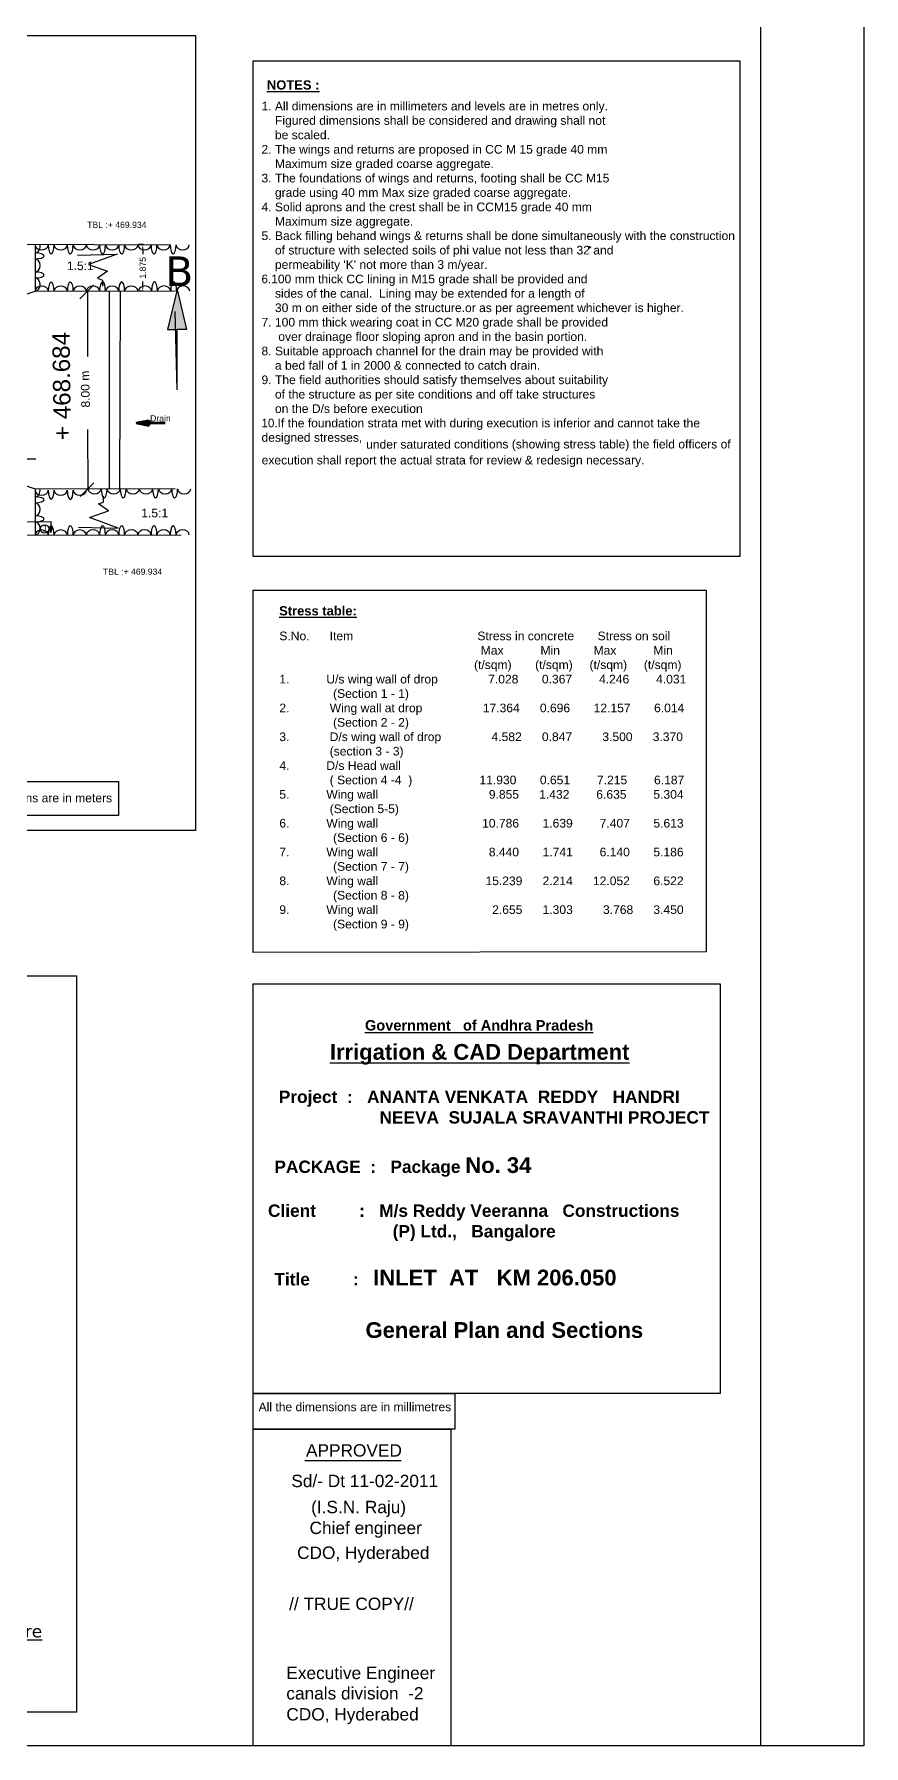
# Model space of a CAD drawing. Header units: inches. Extents: x 266 to 360, y -64 to 80.
# Drawn here: x 326.6 to 360.1, y -63.5 to 5.8 of the extents above; entities that cross this region are included whole.
import ezdxf

# ---------------------------------------------------------------- set-up
doc = ezdxf.new("R2010")
doc.units = ezdxf.units.IN
doc.header["$LTSCALE"] = 2
doc.header["$MEASUREMENT"] = 0
doc.linetypes.add('ACAD_ISO03W100', pattern=[30, 12, -18])
doc.styles.get("Standard").update_dxf_attribs({"font": 'arial.ttf'})
doc.dimstyles.get("Standard").update_dxf_attribs({"dimtxt": 0.25, "dimasz": 0.18, "dimexe": 0.18, "dimexo": 0.0625, "dimgap": 0.09, "dimtad": 0, "dimdec": 3, "dimzin": 0, "dimdsep": 46, "dimtxsty": 'Standard', "dimcen": 0.09, "dimadec": 0, "dimazin": 0, "dimtfac": 1, "dimtdec": 3, "dimtofl": 0, "dimtmove": 0, "dimatfit": 3, "dimfxl": 1, "dimtolj": 1, "dimtzin": 0, "dimarcsym": 0})

# ---------------------------------------------------------------- blocks, each defined once
blk = doc.blocks.new('*D24')
at = {"color": 0, "lineweight": -2, "transparency": 16777216}
for p, q in [((330.992, -2.745), (330.78, -2.745)), ((330.96, -2.925), (330.96, -3.136)), ((330.992, -4.624), (330.78, -4.624)), ((330.96, -4.444), (330.96, -4.232))]:
    blk.add_line(p, q, dxfattribs=at)
at = {"color": 0, "transparency": 16777216}
for points in [[(330.93, -2.925), (330.99, -2.925), (330.96, -2.745)], [(330.93, -4.444), (330.99, -4.444), (330.96, -4.624)]]:
    blk.add_solid(points, dxfattribs=at)
at = {"layer": 'Defpoints', "color": 0, "transparency": 16777216}
for p in [(331.055, -2.745), (330.96, -4.624), (331.055, -4.624)]:
    blk.add_point(p, dxfattribs=at)
at = {"color": 0, "transparency": 16777216, "insert": (330.96, -3.684), "char_height": 0.25, "attachment_point": 5, "rotation": 90}
blk.add_mtext('\\A1;1.875', dxfattribs=at)

msp = doc.modelspace()

# ---------------------------------------------------------------- hatches: boundary and pattern name
msp.add_hatch(color=256).paths.add_polyline_path([(332.3468, -4.5559), (331.966, -6.1823), (332.3468, -6.1823), (332.7276, -6.1823)])
at = {"lineweight": 53}
h = msp.add_hatch(color=256, dxfattribs=at)
h.paths.add_polyline_path([(331.2153, -9.8675), (330.6883, -9.9686), (331.2153, -9.9686)])
h.paths.add_polyline_path([(331.2153, -9.9686), (330.6883, -9.9686), (331.2153, -10.0698)])
h = msp.add_hatch(color=256)
h.paths.add_polyline_path([(327.2406, -14.2072), (327.1832, -14.2071), (327.2404, -14.4043)])
h.paths.add_polyline_path([(327.2981, -14.2073), (327.2406, -14.2072), (327.2404, -14.4043)])

# ---------------------------------------------------------------- linework, layer by layer
for p, q in [((333.0955, 5.7243), (333.0955, -26.4757)), ((325.8991, -2.7298), (332.0833, -2.7475)), ((326.5989, -2.7556), (326.5989, -4.6306)), ((322.9331, -5.8624), (326.5989, -4.6306)), ((326.5989, -4.6306), (332.2666, -4.6218)), ((328.9603, -4.3927), (328.4141, -4.9423)), ((328.7254, -4.6291), (328.7253, -7.2767)), ((329.5989, -4.626), (329.5989, -12.6291)), ((330.0489, -4.6253), (330.0204, -12.6282)), ((332.3468, -4.5559), (331.966, -6.1823)), ((332.3468, -4.5559), (332.7276, -6.1823)), ((332.3468, -8.6217), (332.2764, -5.4558)), ((331.966, -6.1823), (332.3468, -6.1823)), ((332.7276, -6.1823), (332.3468, -6.1823)), ((332.3468, -8.6217), (332.3468, -6.1823)), ((328.7252, -10.2274), (328.7301, -12.6309)), ((322.9331, -11.4102), (326.5989, -12.6306)), ((325.6534, -11.4173), (326.6314, -11.4173)), ((328.9767, -12.3944), (328.4305, -12.9441)), ((326.5989, -12.6353), (332.2666, -12.6236)), ((326.5989, -12.6353), (326.5989, -14.5056)), ((325.056, -13.9737), (327.241, -13.9588)), ((325.8489, -14.5068), (332.5068, -14.4965)), ((327.2404, -14.4043), (327.1832, -14.2071)), ((327.1832, -14.2071), (327.2406, -14.2072)), ((327.241, -13.9588), (327.2404, -14.4043)), ((327.2404, -14.4043), (327.2981, -14.2073)), ((327.2981, -14.2073), (327.2406, -14.2072))]:
    msp.add_line(p, q)
at = {"linetype": 'ACAD_ISO03W100'}
for p, q in [((292.0734, -8.6842), (332.3468, -8.6217)), ((335.4276, -50.7179), (343.4287, -50.7179)), ((335.4276, -63.5359), (335.4276, -50.7179)), ((343.4287, -50.7179), (343.4287, -63.5359)), ((337.5118, -51.9789), (341.4085, -51.9789))]:
    msp.add_line(p, q, dxfattribs=at)
at = {"lineweight": 53}
for p, q in [((330.6883, -9.9686), (331.2153, -9.8675)), ((330.6883, -9.9686), (331.2153, -10.0698)), ((330.6883, -9.9686), (331.8672, -9.9686)), ((331.2153, -9.8675), (331.2153, -9.9686)), ((331.2153, -10.0698), (331.2153, -9.9686))]:
    msp.add_line(p, q, dxfattribs=at)
for points in [[(266.2327, 33.4332), (360.1321, 33.4332), (360.1321, -63.5359), (266.2327, -63.5359)], [(266.2327, 33.4332), (355.9536, 33.4332), (355.9536, -63.5359), (266.2327, -63.5359)], [(335.4276, 4.7019), (355.1206, 4.7019), (355.1206, -15.3776), (335.4276, -15.3776)], [(335.4276, -16.7421), (353.7513, -16.7421), (353.7513, -31.3794), (335.4276, -31.4163)], [(322.3385, -24.4893), (329.9741, -24.4893), (329.9741, -25.8577), (322.3385, -25.8577)], [(267.761, -32.3628), (328.2837, -32.3628), (328.2837, -62.1755), (267.761, -62.1755)], [(335.4276, -32.6755), (354.3254, -32.6755), (354.3254, -49.2714), (335.4276, -49.2714)], [(335.4276, -49.2714), (343.5875, -49.2714), (343.5875, -50.7179), (335.4276, -50.7179)]]:
    msp.add_lwpolyline(points, close=True)
for points in [[(313.6332, 5.7243), (333.0955, 5.7243), (333.0955, -26.4757), (313.6317, -26.4757)], [(328.321, -3.1683), (329.9253, -3.1301), (328.7603, -3.5563), (329.537, -3.8234), (329.1232, -4.1096), (329.3332, -4.1796), (329.3269, -4.4213)], [(328.3624, -14.183), (329.9668, -14.2212), (328.8017, -13.7951), (329.5784, -13.5279), (329.1646, -13.2417), (329.3747, -13.1717), (329.3683, -12.93)]]:
    msp.add_lwpolyline(points)
for centre, radius in [((349.0419, -2.8551), 0.0354), ((326.987, -14.2573), 0.1703)]:
    msp.add_circle(centre, radius)
for centre, major_axis, ratio, start_param, end_param in [((326.5989, -2.8171), (0, 0.2673), 0.768469, 3.1415927, 5.0349389), ((326.8662, -2.7556), (0.2673, 0), 0.768469, 3.1415927, 6.2831853), ((327.2527, -2.7556), (0, -0.3687), 0.323352, 4.712389, 7.8539816), ((327.6393, -2.7556), (0.2673, 0), 0.768469, 3.1415927, 6.2831853), ((328.0258, -2.7556), (0, -0.3687), 0.323352, 4.712389, 7.8539816), ((328.4124, -2.7556), (0.2673, 0), 0.768469, 3.1415927, 6.2831853), ((328.947, -2.7556), (0.2673, 0), 0.768469, 3.1415927, 6.2831853), ((329.3336, -2.7556), (0, -0.3687), 0.323352, 4.712389, 7.8539816), ((329.7201, -2.7556), (0.2673, 0), 0.768469, 3.1415927, 6.2831853), ((330.1067, -2.7556), (0, -0.3687), 0.323352, 4.712389, 7.8539816), ((330.4932, -2.7556), (0.2673, 0), 0.768469, 3.1415927, 6.2831853), ((331.0279, -2.7556), (0.2673, 0), 0.768469, 3.1415927, 6.2831853), ((331.4145, -2.7556), (0, -0.3687), 0.323352, 4.712389, 7.8539816), ((331.801, -2.7556), (0.2673, 0), 0.768469, 3.1415927, 6.2831853), ((332.1876, -2.7556), (0, -0.3687), 0.323352, 4.712389, 7.8539816), ((332.5741, -2.7556), (0.2673, 0), 0.768469, 3.1415927, 6.2831853), ((326.5989, -3.2036), (0.3687, 0), 0.323352, 4.712389, 7.8539816), ((326.5989, -3.5902), (0, 0.2673), 0.768469, 3.1415927, 6.2831853), ((326.5989, -3.9767), (0.3687, 0), 0.323352, 4.712389, 7.8539816), ((326.5989, -4.3633), (0, 0.2673), 0.768469, 3.1415927, 6.2831853), ((326.8666, -4.6306), (-0.2673, 0), 0.768469, 3.1415927, 6.2831853), ((327.2532, -4.6306), (0, 0.3687), 0.323352, 4.712389, 7.8539816), ((327.6397, -4.6306), (-0.2673, 0), 0.768469, 3.1415927, 6.2831853), ((328.0263, -4.6306), (0, 0.3687), 0.323352, 4.712389, 7.8539816), ((328.4128, -4.6306), (-0.2673, 0), 0.768469, 3.1415927, 6.2831853), ((328.9475, -4.6274), (-0.2673, 0), 0.768469, 3.1415927, 6.2831853), ((329.334, -4.6274), (0, 0.3687), 0.323352, 4.712389, 7.8539816), ((329.7206, -4.6274), (-0.2673, 0), 0.768469, 3.1415927, 6.2831853), ((330.1071, -4.6274), (0, 0.3687), 0.323352, 4.712389, 7.8539816), ((330.4937, -4.6274), (-0.2673, 0), 0.768469, 3.1415927, 6.2831853), ((331.0478, -4.6237), (-0.2673, 0), 0.768469, 3.1415927, 6.2831853), ((331.4344, -4.6237), (0, 0.3687), 0.323352, 4.712389, 7.8539816), ((331.8209, -4.6237), (-0.2673, 0), 0.768469, 3.1415927, 6.2831853), ((332.2075, -4.6237), (0, 0.3687), 0.323352, 4.712389, 7.8539816), ((332.594, -4.6237), (-0.2673, 0), 0.768469, 3.1415927, 6.2831853), ((326.5989, -12.6921), (0, 0.2673), 0.768469, 3.1415927, 4.9282021), ((326.8662, -12.6921), (0.2673, 0), 0.768469, 3.1415927, 6.2831853), ((326.5989, -13.0787), (0.3687, 0), 0.323352, 4.712389, 7.8539816), ((327.2527, -12.6921), (0, -0.3687), 0.323352, 4.712389, 7.8539816), ((327.6393, -12.6921), (0.2673, 0), 0.768469, 3.1415927, 6.2831853), ((328.0258, -12.6921), (0, -0.3687), 0.323352, 4.712389, 7.8539816), ((328.4124, -12.6921), (0.2673, 0), 0.768469, 3.1415927, 6.2831853), ((329.0091, -12.6309), (0.2673, 0), 0.768469, 3.1415927, 6.2831853), ((329.3957, -12.6309), (0, -0.3687), 0.323352, 4.712389, 7.8539816), ((329.7822, -12.6309), (0.2673, 0), 0.768469, 3.1415927, 6.2831853), ((330.1688, -12.6309), (0, -0.3687), 0.323352, 4.712389, 7.8539816), ((330.5553, -12.6309), (0.2673, 0), 0.768469, 3.1415927, 6.2831853), ((331.09, -12.6309), (0.2673, 0), 0.768469, 3.1415927, 6.2831853), ((331.4765, -12.6309), (0, -0.3687), 0.323352, 4.712389, 7.8539816), ((331.8631, -12.6309), (0.2673, 0), 0.768469, 3.1415927, 6.2831853), ((332.2496, -12.6309), (0, -0.3687), 0.323352, 4.712389, 7.8539816), ((332.6362, -12.6309), (0.2673, 0), 0.768469, 3.1415927, 6.2831853), ((326.5989, -13.4652), (0, 0.2673), 0.768469, 3.1415927, 6.2831853), ((326.5989, -13.8518), (0.3687, 0), 0.323352, 4.712389, 7.8539816), ((326.5989, -14.2383), (0, 0.2673), 0.768469, 3.1415927, 6.2831853), ((326.8666, -14.5056), (-0.2673, 0), 0.768469, 3.1415927, 6.2831853), ((327.2532, -14.5056), (0, 0.3687), 0.323352, 4.712389, 7.8539816), ((327.6397, -14.5056), (-0.2673, 0), 0.768469, 3.1415927, 6.2831853), ((328.0263, -14.5056), (0, 0.3687), 0.323352, 4.712389, 7.8539816), ((328.4128, -14.5056), (-0.2673, 0), 0.768469, 3.1415927, 6.2831853), ((328.9475, -14.5024), (-0.2673, 0), 0.768469, 3.1415927, 6.2831853), ((329.334, -14.5024), (0, 0.3687), 0.323352, 4.712389, 7.8539816), ((329.7206, -14.5024), (-0.2673, 0), 0.768469, 3.1415927, 6.2831853), ((330.1071, -14.5024), (0, 0.3687), 0.323352, 4.712389, 7.8539816), ((330.4937, -14.5024), (-0.2673, 0), 0.768469, 3.1415927, 6.2831853), ((331.0283, -14.5024), (-0.2673, 0), 0.768469, 3.1415927, 6.2831853), ((331.4149, -14.5024), (0, 0.3687), 0.323352, 4.712389, 7.8539816), ((331.8014, -14.5024), (-0.2673, 0), 0.768469, 3.1415927, 6.2831853), ((332.188, -14.5024), (0, 0.3687), 0.323352, 4.712389, 7.8539816), ((332.5745, -14.5024), (-0.2673, 0), 0.768469, 3.1415927, 6.2831853)]:
    msp.add_ellipse(centre, major_axis=major_axis, ratio=ratio, start_param=start_param, end_param=end_param)

# ---------------------------------------------------------------- texts
for s, p in [('APPROVED', (337.5631, -51.8246)), ('Sd/- Dt 11-02-2011', (336.9697, -53.061)), ('(I.S.N. Raju)', (337.7709, -54.1167)), ('Chief engineer ', (337.7079, -54.9613)), ('CDO, Hyderabed ', (337.2022, -55.9675)), ('// TRUE COPY//', (336.8818, -58.0377)), ('Executive Engineer ', (336.7685, -60.8378)), ('canals division  -2 ', (336.7685, -61.6618)), ('CDO, Hyderabed', (336.7685, -62.5119))]:
    msp.add_text(s, height=0.5).set_placement(p)
for s, insert, char_height, width, attachment_point in [('{\\fArial|b1|i0|c0|p34;\\LNOTES :}', (335.9842, 3.9086), 0.375, 7.954152, 1), ("\\P{\\H0.9333x;1. All dimensions are in millimeters and levels are in metres only.  \\P    Figured dimensions shall be considered and drawing shall not \\P    be scaled.\\P2. The wings and returns are proposed in CC M 15 grade 40 mm \\P    Maximum size graded coarse aggregate.\\P3. The foundations of wings and returns, footing shall be CC M15 \\P    grade using 40 mm Max size graded coarse aggregate.\\P4. Solid aprons and the crest shall be in CCM15 grade 40 mm\\P    Maximum size aggregate.\\P5. Back filling behand wings & returns shall be done simultaneously with the construction \\P    of structure with selected soils of phi value not less than 32 and \\P    permeability 'K' not more than 3 m/year.\\P\\Ftxt|c0;6.\\fArial|b0|i0|c0|p34;100 mm thick CC lining in M15 grade shall be provided and \\P    sides of the canal.  Lining may be extended for a length of \\P    30 m on either side of the structure.or as per agreement whichever is higher.\\P7. 100 mm thick wearing coat in CC M20 grade shall be provided\\P     over drainage floor sloping apron and in the basin portion.\\P8. Suitable approach channel for the drain may be provided with \\P    a bed fall of 1 in 2000 & connected to catch drain.\\P9. The field authorities should satisfy themselves about suitability\\P    of the structure as per site conditions and off take structures\\P    on the D/s before execution\\P\\Ftxt|c0;10.\\fArial|b0|i0|c0|p34;If the foundation strata met with during execution is inferior and cannot take the \\Pdesigned stresses, }", (335.7638, 3.6656), 0.375, 25.56003, 1), ('TBL :+ 469.934', (331.1104, -1.8177), 0.25, 3.204098, 3), ('{\\fArial|b0|i0|c0|p34;1.5:1}', (328.9763, -3.4287), 0.35, 2.321667, 3), ('{\\fVerdana|b0|i0|c0|p34;B}', (331.873, -3.2238), 1.2, 1.489016, 1), ('{\\fArial|b0|i0|c0|p34;Drain}', (332.0898, -9.6543), 0.25, 1.738717, 3), ('under saturated  \\P', (339.9967, -10.6572), 0.35, 3.526345, 1), ('\\pt1.05,2.45; ^I      conditions (showing stress table) the field officers of          ', (341.6886, -10.6496), 0.35, 20.266709, 1), ('execution shall report the actual strata for review & redesign necessary. ', (335.7698, -11.2976), 0.35, 19.030826, 1), ('{\\fArial|b0|i0|c0|p34;1.5:1}', (331.9869, -13.4388), 0.35, 2.321667, 3), ('{\\fArial|b0|i0|c0|p34;1}', (326.9081, -14.1063), 0.2625, 0.987026, 1), ('TBL :+ 469.934', (331.7465, -15.8647), 0.25, 3.204098, 3), ('{\\fArial|b1|i0|c0|p34;\\LStress table:}', (336.4769, -17.386), 0.375, 12.699569, 1), ('S.No.      Item                                     Stress in concrete       Stress on soil   \\P                                                            Max           Min          Max           Min\\P                                                          (t/sqm)       (t/sqm)     (t/sqm)     (t/sqm)\\P1.           U/s wing wall of drop               7.028       0.367        4.246        4.031\\P                (Section 1 - 1) \\P2.            Wing wall at drop                  17.364      0.696       12.157       6.014\\P                (Section 2 - 2)\\P3.            D/s wing wall of drop               4.582      0.847         3.500      3.370\\P               (section 3 - 3)   \\P4.           D/s Head wall\\P               ( Section 4 -4  )                    11.930       0.651        7.215        6.187\\P5.           Wing wall                                 9.855      1.432        6.635        5.304             \\P               (Section 5-5)\\P6.           Wing wall                               10.786       1.639        7.407       5.613\\P                (Section 6 - 6)\\P7.           Wing wall                                 8.440       1.741        6.140       5.186          \\P                (Section 7 - 7)\\P8.           Wing wall                                15.239      2.214      12.052       6.522\\P                (Section 8 - 8)\\P9.           Wing wall                                  2.655      1.303         3.768      3.450\\P                (Section 9 - 9)\\P  ', (336.4855, -18.4159), 0.35, 36.111938, 1), ('  {\\H1.244x;All the dimensions are in meters}', (322.5459, -24.9783), 0.28125, 7.88875, 1), ('{\\fArial|b1|i0|c0|p34;\\H1.055x;\\LGovernment   of Andhra Pradesh\\Ftxt.shx|c0;\\l}', (339.9508, -34.1493), 0.4, 16.144, 1), ('{\\fArial|b1|i0|c0|p34;\\LIrrigation & CAD Department}', (338.5294, -35.1173), 0.6375, 14.402736, 1), ('{\\fArial|b1|i0|c0|p34;\\H0.7843x;Project  :   ANANTA VENKATA  REDDY   HANDRI \\P                     NEEVA  SUJALA SRAVANTHI PROJECT}', (336.4642, -37.005), 0.6375, 19.921361, 1), ('{\\fArial|b1|i0|c0|p34;PACKAGE  :   Package \\H1.275x;No. 34\\Ftxt.shx|c0;}', (336.2855, -39.701), 0.5, 16.841367, 1), ('{\\fArial|b1|i0|c0|p34;Client         :   M/s Reddy Veeranna   Constructions\\P                          (P) Ltd.,   Bangalore}', (336.0264, -41.6162), 0.5, 17.095352, 1), ('{\\fArial|b1|i0|c0|p34;Title         :   \\H1.275x;INLET  AT   KM 206.050\\P\\P\\H0.7843x;                   \\H1.275x;General Plan and Sections\\P\\H0.7843x;^I^I     }', (336.2855, -44.256), 0.5, 16.721504, 1), ('{\\fArial|b0|i0|c0|p34;  \\H1.244x;All the dimensions are in millimetres}', (335.4276, -49.639), 0.28125, 8.98125, 1), ('{\\fVerdana|b0|i0|c0|p34;\\LSection of Notch drop  wall at centre }', (314.3101, -58.6481), 0.5, 15.70814, 1)]:
    msp.add_mtext(s, dxfattribs=dict(insert=insert, char_height=char_height, width=width, attachment_point=attachment_point))
at = {"attachment_point": 3}
for s, insert, char_height, width, rotation in [('{\\fArial|b0|i0|c0|p34;+ 468.684}', (327.2959, -6.2882), 0.7, 4.740098, 90.791487), ('{\\fArial|b0|i0|c0|p34;8.00 m}', (328.4381, -7.8542), 0.35, 2.658773, 91.341932)]:
    msp.add_mtext(s, dxfattribs=dict(at, insert=insert, char_height=char_height, width=width, rotation=rotation))

# ---------------------------------------------------------------- dimensions: what is measured, and where the dimension line sits
dim = msp.add_linear_dim(base=(330.9605, -4.6237), p1=(331.0545, -2.7446), p2=(331.0545, -4.6237), angle=90, text='1.875', dimstyle='Standard')
dim.commit()
dim.dimension.update_dxf_attribs({"geometry": '*D24', "text_midpoint": (330.9605, -3.6841)})

doc.saveas('drawing.dxf')
